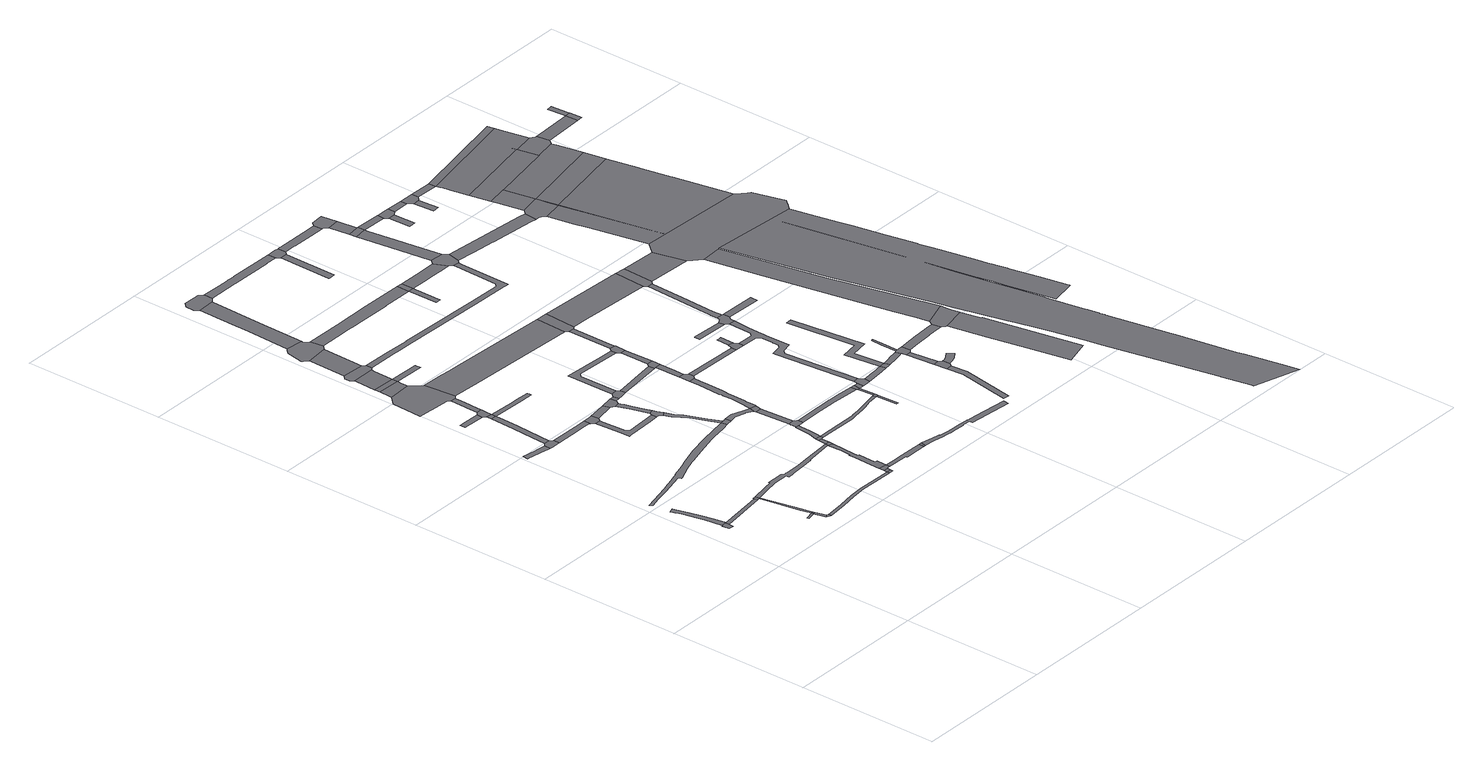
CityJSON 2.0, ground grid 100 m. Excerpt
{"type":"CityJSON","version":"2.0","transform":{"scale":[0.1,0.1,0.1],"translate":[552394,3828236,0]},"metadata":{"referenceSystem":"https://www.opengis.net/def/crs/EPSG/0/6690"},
"CityObjects":{
"road1":{"type":"Road","geometry":[{"type":"MultiSurface","lod":"1","boundaries":[[[0,1,2,3,4,5,6]]]}]},
"road2":{"type":"Road","attributes":{"RoadStructureAttribute.sectionType":"1"},"geometry":[{"type":"MultiSurface","lod":"1","boundaries":[[[7,8,9,10,11,12,13,14,15,16,17,18,19,1,0]]]}]},
"road3":{"type":"Road","attributes":{"RoadStructureAttribute.sectionType":"1"},"geometry":[{"type":"MultiSurface","lod":"1","boundaries":[[[20,0,6,21,22]]]}]},
"road4":{"type":"Road","geometry":[{"type":"MultiSurface","lod":"1","boundaries":[[[23,24,25,26,27]]]}]},
"road5":{"type":"Road","attributes":{"RoadStructureAttribute.sectionType":"1"},"geometry":[{"type":"MultiSurface","lod":"1","boundaries":[[[28,27,29,30]]]}]},
"road6":{"type":"Road","geometry":[{"type":"MultiSurface","lod":"1","boundaries":[[[31,23,27,28]]]}]},
"road7":{"type":"Road","geometry":[{"type":"MultiSurface","lod":"1","boundaries":[[[30,29,32,33,34]]]}]},
"road8":{"type":"Road","attributes":{"RoadStructureAttribute.sectionType":"1"},"geometry":[{"type":"MultiSurface","lod":"1","boundaries":[[[35,36,37,38,39,40,41,42,43,44]]]}]},
"road9":{"type":"Road","attributes":{"RoadStructureAttribute.sectionType":"1"},"geometry":[{"type":"MultiSurface","lod":"1","boundaries":[[[45,46,47,48,49,50,23,31]]]}]},
"road10":{"type":"Road","geometry":[{"type":"MultiSurface","lod":"1","boundaries":[[[51,52,20,22,53,48,47]]]}]},
"road11":{"type":"Road","geometry":[{"type":"MultiSurface","lod":"1","boundaries":[[[54,44,43,55,56,57,58]]]}]},
"road12":{"type":"Road","attributes":{"RoadStructureAttribute.sectionType":"1"},"geometry":[{"type":"MultiSurface","lod":"1","boundaries":[[[59,60,61,62,63,64]]]}]},
"road13":{"type":"Road","attributes":{"RoadStructureAttribute.sectionType":"1"},"geometry":[{"type":"MultiSurface","lod":"1","boundaries":[[[65,66,67,54,58,68,69,70,71,72]]]}]},
"road14":{"type":"Road","attributes":{"RoadStructureAttribute.sectionType":"1"},"geometry":[{"type":"MultiSurface","lod":"1","boundaries":[[[73,74,75,76,77,78,79,80,81,82,83,84,85,86,87,88,89,90,91,92,93,94,95,96,97,98,99,100,101,102,103,104,105,106,107,108]]]}]},
"road15":{"type":"Road","geometry":[{"type":"MultiSurface","lod":"1","boundaries":[[[109,65,72,110]]]}]},
"road16":{"type":"Road","geometry":[{"type":"MultiSurface","lod":"1","boundaries":[[[111,64,63,109,110,112,113,114]]]}]},
"road17":{"type":"Road","attributes":{"RoadStructureAttribute.sectionType":"1"},"geometry":[{"type":"MultiSurface","lod":"1","boundaries":[[[115,116,117,118,34,33,119,120,121,122,123,124]]]}]},
"road18":{"type":"Road","attributes":{"RoadStructureAttribute.sectionType":"1"},"geometry":[{"type":"MultiSurface","lod":"1","boundaries":[[[125,57,56,126,127,128,129]]]}]},
"road19":{"type":"Road","geometry":[{"type":"MultiSurface","lod":"1","boundaries":[[[130,131,132,133,134,135,136,137,138,139,140,141,142,143,144,145]]]}]},
"road20":{"type":"Road","attributes":{"RoadStructureAttribute.sectionType":"1"},"geometry":[{"type":"MultiSurface","lod":"1","boundaries":[[[141,146,147,148,111,114,149,150,151,142]]]}]},
"road21":{"type":"Road","attributes":{"RoadStructureAttribute.sectionType":"1"},"geometry":[{"type":"MultiSurface","lod":"1","boundaries":[[[152,153,133,132,154,155]]]}]},
"road22":{"type":"Road","geometry":[{"type":"MultiSurface","lod":"1","boundaries":[[[156,152,155,157]]]}]},
"road23":{"type":"Road","attributes":{"RoadStructureAttribute.sectionType":"1"},"geometry":[{"type":"MultiSurface","lod":"1","boundaries":[[[158,159,160,161,162,163,164,165,166,167,51,47,168,169,170,171,172,173,174,175,176,177,178,179,180,181,182]]]}]},
"road24":{"type":"Road","attributes":{"RoadStructureAttribute.sectionType":"1"},"geometry":[{"type":"MultiSurface","lod":"1","boundaries":[[[183,184,156,157,185,186,187]]]}]},
"road25":{"type":"Road","geometry":[{"type":"MultiSurface","lod":"1","boundaries":[[[188,189,190,183,187,191,192,193]]]}]},
"road26":{"type":"Road","attributes":{"RoadStructureAttribute.sectionType":"1"},"geometry":[{"type":"MultiSurface","lod":"1","boundaries":[[[194,195,196,197,198,199,200,201,110,72]]]}]},
"road27":{"type":"Road","geometry":[{"type":"MultiSurface","lod":"1","boundaries":[[[202,203,204,129,128,205,206,207,208,209,210,211]]]}]},
"road28":{"type":"Road","attributes":{"RoadStructureAttribute.sectionType":"1"},"geometry":[{"type":"MultiSurface","lod":"1","boundaries":[[[212,213,214,188,193]]]}]},
"road29":{"type":"Road","attributes":{"RoadStructureAttribute.sectionType":"1"},"geometry":[{"type":"MultiSurface","lod":"1","boundaries":[[[208,215,216,217,218,219,220,221,222,223,224,209]]]}]},
"road30":{"type":"Road","attributes":{"RoadStructureAttribute.sectionType":"1"},"geometry":[{"type":"MultiSurface","lod":"1","boundaries":[[[225,226,227,157,155]]]}]},
"road31":{"type":"Road","geometry":[{"type":"MultiSurface","lod":"1","boundaries":[[[228,229,230,231,232,233,213,212,234,235,236,237,238]]]}]},
"road32":{"type":"Road","attributes":{"RoadStructureAttribute.sectionType":"1"},"geometry":[{"type":"MultiSurface","lod":"1","boundaries":[[[239,240,241,202,211,242]]]}]},
"road33":{"type":"Road","geometry":[{"type":"MultiSurface","lod":"1","boundaries":[[[124,123,243,244]]]}]},
"road34":{"type":"Road","attributes":{"RoadStructureAttribute.sectionType":"1"},"geometry":[{"type":"MultiSurface","lod":"1","boundaries":[[[245,124,244,246,247]]]}]},
"road35":{"type":"Road","geometry":[{"type":"MultiSurface","lod":"1","boundaries":[[[248,245,247,249,250,251]]]}]},
"road36":{"type":"Road","geometry":[{"type":"MultiSurface","lod":"1","boundaries":[[[252,239,242,253,254,255]]]}]},
"road37":{"type":"Road","geometry":[{"type":"MultiSurface","lod":"1","boundaries":[[[256,257,258,259,221,220,260,261,262,263,264]]]}]},
"road38":{"type":"Road","attributes":{"RoadStructureAttribute.sectionType":"1"},"geometry":[{"type":"MultiSurface","lod":"1","boundaries":[[[265,266,267,268,269,254,253,270,258,257]]]}]},
"road39":{"type":"Road","attributes":{"RoadStructureAttribute.sectionType":"1"},"geometry":[{"type":"MultiSurface","lod":"1","boundaries":[[[182,271,272,273,274,275,276,277,248,251,278,279,280,281,282,283,284]]]}]},
"road40":{"type":"Road","attributes":{"RoadStructureAttribute.sectionType":"1"},"geometry":[{"type":"MultiSurface","lod":"1","boundaries":[[[285,286,287,288,289,290,228,238]]]}]},
"road41":{"type":"Road","attributes":{"RoadStructureAttribute.sectionType":"1"},"geometry":[{"type":"MultiSurface","lod":"1","boundaries":[[[291,292,293,264,263,294,295,296,73,297]]]}]},
"road42":{"type":"Road","attributes":{"RoadStructureAttribute.sectionType":"1"},"geometry":[{"type":"MultiSurface","lod":"1","boundaries":[[[298,252,255,299]]]}]},
"road43":{"type":"Road","geometry":[{"type":"MultiSurface","lod":"1","boundaries":[[[158,182,284,300]]]}]},
"road44":{"type":"Road","geometry":[{"type":"MultiSurface","lod":"1","boundaries":[[[301,302,303,304,305,297,73,108,306,307]]]}]},
"road45":{"type":"Road","attributes":{"RoadStructureAttribute.sectionType":"1"},"geometry":[{"type":"MultiSurface","lod":"1","boundaries":[[[308,158,300,309]]]}]},
"road46":{"type":"Road","geometry":[{"type":"MultiSurface","lod":"1","boundaries":[[[310,308,309,311,312]]]}]},
"road47":{"type":"Road","attributes":{"RoadStructureAttribute.sectionType":"1"},"geometry":[{"type":"MultiSurface","lod":"1","boundaries":[[[313,314,315,251,250,316,317,318,319,320,321,322,323]]]}]},
"road48":{"type":"Road","geometry":[{"type":"MultiSurface","lod":"1","boundaries":[[[324,325,298,299,326,327,328]]]}]},
"road49":{"type":"Road","attributes":{"RoadStructureAttribute.sectionType":"1"},"geometry":[{"type":"MultiSurface","lod":"1","boundaries":[[[329,330,331,332,333,334,335,310,312,336,337,338,339,340]]]}]},
"road50":{"type":"Road","geometry":[{"type":"MultiSurface","lod":"1","boundaries":[[[341,342,343,344,345,287,286,346,347,348,349,350,351]]]}]},
"road51":{"type":"Road","attributes":{"RoadStructureAttribute.sectionType":"1"},"geometry":[{"type":"MultiSurface","lod":"1","boundaries":[[[352,353,301,307,354,355,356,357,358,359,360]]]}]},
"road52":{"type":"Road","geometry":[{"type":"MultiSurface","lod":"1","boundaries":[[[361,362,363,364,365,366,329,340,367,368,369]]]}]},
"road53":{"type":"Road","attributes":{"RoadStructureAttribute.sectionType":"1"},"geometry":[{"type":"MultiSurface","lod":"1","boundaries":[[[370,371,372,145,144,373,374,375,376]]]}]},
"road54":{"type":"Road","attributes":{"RoadStructureAttribute.sectionType":"1"},"geometry":[{"type":"MultiSurface","lod":"1","boundaries":[[[377,363,362,378,379]]]}]},
"road55":{"type":"Road","geometry":[{"type":"MultiSurface","lod":"1","boundaries":[[[323,322,380,381]]]}]},
"road56":{"type":"Road","geometry":[{"type":"MultiSurface","lod":"1","boundaries":[[[360,359,382,377,379,383]]]}]},
"road57":{"type":"Road","attributes":{"RoadStructureAttribute.sectionType":"1"},"geometry":[{"type":"MultiSurface","lod":"1","boundaries":[[[384,385,328,327,386]]]}]},
"road58":{"type":"Road","attributes":{"RoadStructureAttribute.sectionType":"1"},"geometry":[{"type":"MultiSurface","lod":"1","boundaries":[[[387,388,389,390,325,324,391,392,393,394]]]}]},
"road59":{"type":"Road","attributes":{"RoadStructureAttribute.sectionType":"1"},"geometry":[{"type":"MultiSurface","lod":"1","boundaries":[[[395,396,397,398,399,400,235,234,401,402,403,404,405,406,407,408,409]]]}]},
"road60":{"type":"Road","attributes":{"RoadStructureAttribute.sectionType":"1"},"geometry":[{"type":"MultiSurface","lod":"1","boundaries":[[[410,411,412,413,414,415,416,417,418,419,420,421,422,423,424,425,426,427,428,429,430,431,360,383]]]}]},
"road61":{"type":"Road","attributes":{"RoadStructureAttribute.sectionType":"1"},"geometry":[{"type":"MultiSurface","lod":"1","boundaries":[[[432,433,434,435,436,437,438,439,440,441,442,312,311,443,444,445,446,447,448,449,450,451]]]}]},
"road62":{"type":"Road","geometry":[{"type":"MultiSurface","lod":"1","boundaries":[[[452,453,423,422,454,455]]]}]},
"road63":{"type":"Road","attributes":{"RoadStructureAttribute.sectionType":"1"},"geometry":[{"type":"MultiSurface","lod":"1","boundaries":[[[456,457,458,459,460,461,462,463,369,368,464,465,466,467,468,469,470,471]]]}]},
"road64":{"type":"Road","attributes":{"RoadStructureAttribute.sectionType":"1"},"geometry":[{"type":"MultiSurface","lod":"1","boundaries":[[[472,473,453,452,474,475]]]}]},
"road65":{"type":"Road","attributes":{"RoadStructureAttribute.sectionType":"1"},"geometry":[{"type":"MultiSurface","lod":"1","boundaries":[[[476,477,478,479,480,481,482,483,484,485,486,487,488,489,192,191,490,491,492,493,494,495,496,497,498,499,500]]]}]},
"road66":{"type":"Road","geometry":[{"type":"MultiSurface","lod":"1","boundaries":[[[501,384,386,472,475,502]]]}]},
"road67":{"type":"Road","attributes":{"RoadStructureAttribute.sectionType":"1"},"geometry":[{"type":"MultiSurface","lod":"1","boundaries":[[[503,504,505,506,507,348,347,508,509,510,511,512,513]]]}]},
"road68":{"type":"Road","attributes":{"RoadStructureAttribute.sectionType":"1"},"geometry":[{"type":"MultiSurface","lod":"1","boundaries":[[[514,501,502,515,516]]]}]},
"road69":{"type":"Road","geometry":[{"type":"MultiSurface","lod":"1","boundaries":[[[517,394,393,514,516,518,519]]]}]},
"road70":{"type":"Road","attributes":{"RoadStructureAttribute.sectionType":"1"},"geometry":[{"type":"MultiSurface","lod":"1","boundaries":[[[520,521,522,523,524,525,526,527,528,529,530,531,381,380,532,533,534,535,536,537,538,539,540,541,542,543,544,545]]]}]},
"road71":{"type":"Road","attributes":{"RoadStructureAttribute.sectionType":"1"},"geometry":[{"type":"MultiSurface","lod":"1","boundaries":[[[546,517,519,547,548]]]}]},
"road72":{"type":"Road","geometry":[{"type":"MultiSurface","lod":"1","boundaries":[[[549,550,551,451]]]}]},
"road73":{"type":"Road","attributes":{"RoadStructureAttribute.sectionType":"1"},"geometry":[{"type":"MultiSurface","lod":"1","boundaries":[[[455,454,552,553]]]}]},
"road74":{"type":"Road","geometry":[{"type":"MultiSurface","lod":"1","boundaries":[[[554,555,556,432,451,551]]]}]},
"road75":{"type":"Road","attributes":{"RoadStructureAttribute.sectionType":"1"},"geometry":[{"type":"MultiSurface","lod":"1","boundaries":[[[557,556,555,558]]]}]},
"road76":{"type":"Road","geometry":[{"type":"MultiSurface","lod":"1","boundaries":[[[471,470,559,557,558,560]]]}]},
"road77":{"type":"Road","geometry":[{"type":"MultiSurface","lod":"1","boundaries":[[[408,561,562,563,564,565]]]}]},
"road78":{"type":"Road","geometry":[{"type":"MultiSurface","lod":"1","boundaries":[[[376,375,546,548,566,567,568]]]}]},
"road79":{"type":"Road","attributes":{"RoadStructureAttribute.sectionType":"1"},"geometry":[{"type":"MultiSurface","lod":"1","boundaries":[[[560,558,569,570,571,572]]]}]},
"road80":{"type":"Road","geometry":[{"type":"MultiSurface","lod":"1","boundaries":[[[409,408,565,573]]]}]},
"road81":{"type":"Road","attributes":{"RoadStructureAttribute.sectionType":"1"},"geometry":[{"type":"MultiSurface","lod":"1","boundaries":[[[574,575,576,577,578,579]]]}]},
"road82":{"type":"Road","geometry":[{"type":"MultiSurface","lod":"1","boundaries":[[[580,581,582,572,571,583,584,585]]]}]},
"road83":{"type":"Road","geometry":[{"type":"MultiSurface","lod":"1","boundaries":[[[586,587,513,512,574,579,588,589]]]}]},
"road84":{"type":"Road","geometry":[{"type":"MultiSurface","lod":"1","boundaries":[[[590,553,552,591,592,593]]]}]},
"road85":{"type":"Road","attributes":{"RoadStructureAttribute.sectionType":"1"},"geometry":[{"type":"MultiSurface","lod":"1","boundaries":[[[594,595,596,597,598,585,584,599,600,601,602,603,604]]]}]},
"road86":{"type":"Road","geometry":[{"type":"MultiSurface","lod":"1","boundaries":[[[605,606,607,590,593]]]}]},
"road87":{"type":"Road","attributes":{"RoadStructureAttribute.sectionType":"1"},"geometry":[{"type":"MultiSurface","lod":"1","boundaries":[[[608,609,610,611,612,613,614,592,591,615,616,617,618,619,620,621,622,623,582,581,624,625,626,627,628,629,630,631]]]}]},
"road88":{"type":"Road","attributes":{"RoadStructureAttribute.sectionType":"1"},"geometry":[{"type":"MultiSurface","lod":"1","boundaries":[[[632,633,573,565,634,635,636,637,638,639]]]}]},
"road89":{"type":"Road","geometry":[{"type":"MultiSurface","lod":"1","boundaries":[[[640,641,642,643,644,645,646]]]}]},
"road90":{"type":"Road","geometry":[{"type":"MultiSurface","lod":"1","boundaries":[[[647,594,604,648,649,650]]]}]},
"road91":{"type":"Road","attributes":{"RoadStructureAttribute.sectionType":"1"},"geometry":[{"type":"MultiSurface","lod":"1","boundaries":[[[651,652,653,589,588,654,655,656,657,658]]]}]},
"road92":{"type":"Road","attributes":{"RoadStructureAttribute.sectionType":"1"},"geometry":[{"type":"MultiSurface","lod":"1","boundaries":[[[659,660,661,662,663,664,665]]]}]},
"road93":{"type":"Road","attributes":{"RoadStructureAttribute.sectionType":"1"},"geometry":[{"type":"MultiSurface","lod":"1","boundaries":[[[568,567,666,667,668]]]}]},
"road94":{"type":"Road","attributes":{"RoadStructureAttribute.sectionType":"1"},"geometry":[{"type":"MultiSurface","lod":"1","boundaries":[[[669,670,671,672,673,674,647,650,675,676,677,678,679,680,681]]]}]},
"road95":{"type":"Road","geometry":[{"type":"MultiSurface","lod":"1","boundaries":[[[682,683,684,639,638,476,500,685,686,687,688,689]]]}]},
"road96":{"type":"Road","geometry":[{"type":"MultiSurface","lod":"1","boundaries":[[[690,691,692,693,646,645,608,631,694,695,696,697]]]}]},
"road97":{"type":"Road","attributes":{"RoadStructureAttribute.sectionType":"1"},"geometry":[{"type":"MultiSurface","lod":"1","boundaries":[[[698,699,700,701,702,703,704,594,647]]]}]},
"road98":{"type":"Road","geometry":[{"type":"MultiSurface","lod":"1","boundaries":[[[705,706,661,660,707,708]]]}]},
"road99":{"type":"Road","attributes":{"RoadStructureAttribute.sectionType":"1"},"geometry":[{"type":"MultiSurface","lod":"1","boundaries":[[[709,710,706,705]]]}]},
"road100":{"type":"Road","attributes":{"RoadStructureAttribute.sectionType":"1"},"geometry":[{"type":"MultiSurface","lod":"1","boundaries":[[[711,712,713,714,715,716,682,689]]]}]},
"road101":{"type":"Road","geometry":[{"type":"MultiSurface","lod":"1","boundaries":[[[717,718,719,720,721,722,723,724,669,681,710,709,725]]]}]},
"road102":{"type":"Road","geometry":[{"type":"MultiSurface","lod":"1","boundaries":[[[726,727,728,729,730,731,722,721]]]}]},
"road103":{"type":"Road","geometry":[{"type":"MultiSurface","lod":"1","boundaries":[[[732,733,715,714,734]]]}]},
"road104":{"type":"Road","geometry":[{"type":"MultiSurface","lod":"1","boundaries":[[[735,736,737,738,739,740,708,707]]]}]},
"road105":{"type":"Road","attributes":{"RoadStructureAttribute.sectionType":"1"},"geometry":[{"type":"MultiSurface","lod":"1","boundaries":[[[741,742,743,744,690,697,745,746,747]]]}]},
"road106":{"type":"Road","attributes":{"RoadStructureAttribute.sectionType":"1"},"geometry":[{"type":"MultiSurface","lod":"1","boundaries":[[[748,749,733,732]]]}]},
"road107":{"type":"Road","geometry":[{"type":"MultiSurface","lod":"1","boundaries":[[[750,751,752,658,657,753,754,749,748]]]}]},
"road108":{"type":"Road","geometry":[{"type":"MultiSurface","lod":"1","boundaries":[[[755,756,757,696,695]]]}]},
"road109":{"type":"Road","attributes":{"RoadStructureAttribute.sectionType":"1"},"geometry":[{"type":"MultiSurface","lod":"1","boundaries":[[[734,714,758,759]]]}]},
"road110":{"type":"Road","geometry":[{"type":"MultiSurface","lod":"1","boundaries":[[[668,667,760,741,747,761,762,763]]]}]},
"road111":{"type":"Road","attributes":{"RoadStructureAttribute.sectionType":"1"},"geometry":[{"type":"MultiSurface","lod":"1","boundaries":[[[764,765,766,767,717,725,768,769,770,771,772,773]]]}]},
"road112":{"type":"Road","geometry":[{"type":"MultiSurface","lod":"1","boundaries":[[[774,775,776,777,778]]]}]},
"road113":{"type":"Road","attributes":{"RoadStructureAttribute.sectionType":"1"},"geometry":[{"type":"MultiSurface","lod":"1","boundaries":[[[779,780,781,688,687,782,783,784,785,786,787,788]]]}]},
"road114":{"type":"Road","geometry":[{"type":"MultiSurface","lod":"1","boundaries":[[[789,790,759,758,778,777,791,792]]]}]},
"road115":{"type":"Road","geometry":[{"type":"MultiSurface","lod":"1","boundaries":[[[763,762,793,794]]]}]},
"road116":{"type":"Road","attributes":{"RoadStructureAttribute.sectionType":"1"},"geometry":[{"type":"MultiSurface","lod":"1","boundaries":[[[792,791,795,796]]]}]},
"road117":{"type":"Road","geometry":[{"type":"MultiSurface","lod":"1","boundaries":[[[797,798,799,800,801,802,803,804]]]}]},
"road118":{"type":"Road","geometry":[{"type":"MultiSurface","lod":"1","boundaries":[[[805,806,807,808,809,810,811,812,764,773,813,814,800,799]]]}]},
"road119":{"type":"Road","geometry":[{"type":"MultiSurface","lod":"1","boundaries":[[[815,816,817,818,819]]]}]},
"road120":{"type":"Road","geometry":[{"type":"MultiSurface","lod":"1","boundaries":[[[796,795,820,819,818,821,822]]]}]},
"road121":{"type":"Road","geometry":[{"type":"MultiSurface","lod":"1","boundaries":[[[823,824,825,826,827,828,829,830,831,832,810,809]]]}]},
"road122":{"type":"Road","geometry":[{"type":"MultiSurface","lod":"1","boundaries":[[[822,821,833,834]]]}]},
"road123":{"type":"Road","geometry":[{"type":"MultiSurface","lod":"1","boundaries":[[[835,836,837,838,839,840,841,842,788,787,843,844,845,846]]]}]},
"road124":{"type":"Road","attributes":{"function":"1","RoadStructureAttribute.sectionType":"7"},"geometry":[{"type":"MultiSurface","lod":"1","boundaries":[[[847,848,849,850,851,852,853,854,855,856,857,858,859,860,861,862,863,864,865,866,867,868,869,870,871,872,873,874,875,876,877,878,879,880,881,882,883,884,885,886,887,888,889,890,891,892,893,894,895,896,897,898,899,900,901,902,903,904,905,906,907,908,909,910,911],[912,913,914]]]}]},
"road125":{"type":"Road","attributes":{"function":"3","RoadStructureAttribute.sectionType":"1"},"geometry":[{"type":"MultiSurface","lod":"1","boundaries":[[[915,916,917,840,839]]]}]},
"road126":{"type":"Road","geometry":[{"type":"MultiSurface","lod":"1","boundaries":[[[918,919,920,794,793,826,825,921,922,848,847,923,924,925,926,927,928,929]]]}]},
"road127":{"type":"Road","attributes":{"function":"1","RoadStructureAttribute.sectionType":"7"},"geometry":[{"type":"MultiSurface","lod":"1","boundaries":[[[930,931,916,915,932,933,934]]]}]},
"road128":{"type":"Road","attributes":{"function":"3"},"geometry":[{"type":"MultiSurface","lod":"1","boundaries":[[[935,936,937,938,939,940,941,942,943,944,945,946,947,948,949,846,845,950,951,952,918,929]]]}]},
"road129":{"type":"Road","geometry":[{"type":"MultiSurface","lod":"1","boundaries":[[[953,954,955,956,957,958,959,931,930,960,961,962,963,964,965,966,967,968,969,970,971]]]}]},
"road130":{"type":"Road","geometry":[{"type":"MultiSurface","lod":"1","boundaries":[[[972,834,833,955,954]]]}]},
"road131":{"type":"Road","attributes":{"function":"1","RoadStructureAttribute.sectionType":"7"},"geometry":[{"type":"MultiSurface","lod":"1","boundaries":[[[973,974,942,941]]]}]},
"road132":{"type":"Road","geometry":[{"type":"MultiSurface","lod":"1","boundaries":[[[975,976,934,977,934,933,974,973]]]}]},
"road133":{"type":"Road","geometry":[{"type":"MultiSurface","lod":"1","boundaries":[[[978,971,970,934,976,979,980,981]]]}]},
"road134":{"type":"Road","attributes":{"RoadStructureAttribute.sectionType":"1"},"geometry":[{"type":"MultiSurface","lod":"1","boundaries":[[[982,981,980,983]]]}]},
"road135":{"type":"Road","geometry":[{"type":"MultiSurface","lod":"1","boundaries":[[[984,982,983,985]]]}]},
"road136":{"type":"Road","geometry":[{"type":"MultiSurface","lod":"1","boundaries":[[[986,987,988,989,982,984]]]}]}
},
"vertices":[
[202,1569,0],[164,1568,0],[164,1558,0],[154,1557,0],[161,1511,0],[196,1509,0],[200,1543,0],
[201,1581,0],[188,1654,0],[173,1731,0],[149,1823,0],[138,1869,0],[121,1919,0],[88,1907,0],[89,1905,0],[98,1879,0],[107,1854,0],[111,1840,0],[136,1728,0],[145,1688,0],
[526,1613,0],[533,1586,0],[533,1588,0],
[615,1239,0],[554,1224,0],[555,1217,0],[557,1211,0],[614,1223,0],
[633,1228,0],[636,1142,0],[653,1155,0],
[629,1243,0],
[659,1129,0],[670,1128,0],[668,1148,0],
[141,2987,0],[138,2987,0],[31,3004,0],[28,2965,0],[50,2962,0],[62,2961,0],[135,2947,0],[190,2937,0],[207,2936,0],[211,2980,0],
[619,1282,0],[613,1313,0],[557,1593,0],[547,1592,0],[599,1310,0],[604,1279,0],
[548,1622,0],[526,1618,0],[543,1591,0],
[231,2998,0],[224,2934,0],[291,2934,0],[291,2976,0],[273,2996,0],
[100,3526,0],[99,3526,0],[75,3527,0],[74,3486,0],[231,3483,0],[234,3524,0],
[251,3427,0],[245,3248,0],[237,3096,0],[281,3165,0],[286,3252,0],[291,3403,0],[291,3423,0],[291,3426,0],
[1085,2322,0],[1080,2321,0],[1077,2320,0],[982,2303,0],[883,2287,0],[872,2284,0],[732,2254,0],[607,2211,0],[542,2188,0],[445,2161,0],[445,2156,0],[425,2150,0],[394,2140,0],[379,2136,0],[289,2109,0],[288,2109,0],[273,2105,0],[205,2087,0],[67,2056,0],[81,2034,0],[154,2054,0],[249,2076,0],[364,2106,0],[428,2122,0],[430,2116,0],[434,2099,0],[440,2101,0],[543,2144,0],[615,2169,0],[642,2176,0],[747,2206,0],[853,2235,0],[901,2246,0],[933,2253,0],[1041,2271,0],[1093,2282,0],
[252,3466,0],[292,3459,0],
[255,3542,0],[292,3491,0],[294,3537,0],[294,3542,0],
[1137,1187,0],[1030,1189,0],[922,1180,0],[807,1164,0],[808,1144,0],[925,1160,0],[1030,1169,0],[1137,1167,0],[1274,1168,0],[1274,1188,0],
[535,2978,0],[479,2934,0],[535,2934,0],[582,2934,0],[583,2977,0],
[283,4001,0],[273,4013,0],[230,4061,0],[68,4052,0],[13,3997,0],[3,3778,0],[98,3774,0],[103,3773,0],[104,3773,0],[242,3766,0],[257,3752,0],[259,3749,0],[301,3748,0],[303,3750,0],[319,3764,0],[297,3986,0],
[259,3711,0],[257,3633,0],[257,3623,0],[297,3623,0],[297,3631,0],[300,3711,0],
[71,4144,0],[68,4067,0],[231,4119,0],[232,4140,0],
[72,4186,0],[233,4181,0],
[1293,1679,0],[1082,1659,0],[996,1651,0],[885,1650,0],[881,1650,0],[862,1649,0],[849,1663,0],[728,1663,0],[728,1651,0],[671,1646,0],[559,1594,0],[573,1596,0],[676,1616,0],[723,1624,0],[748,1629,0],[840,1630,0],[854,1628,0],[855,1619,0],[856,1608,0],[886,1610,0],[911,1612,0],[997,1621,0],[1086,1629,0],[1085,1633,0],[1286,1656,0],
[77,4348,0],[76,4327,0],[233,4200,0],[236,4325,0],[237,4346,0],
[78,4431,0],[57,4410,0],[56,4368,0],[257,4363,0],[258,4405,0],[239,4426,0],
[298,3426,0],[530,3418,0],[618,3417,0],[618,3432,0],[617,3447,0],[530,3448,0],[465,3453,0],[300,3459,0],
[655,2980,0],[639,2978,0],[597,2977,0],[582,2929,0],[601,2913,0],[602,2909,0],[602,2908,0],[641,2904,0],[642,2906,0],[662,2928,0],
[247,4721,0],[85,4703,0],[84,4684,0],
[613,2726,0],[616,2671,0],[617,2652,0],[635,2653,0],[832,2663,0],[895,2666,0],[894,2705,0],[893,2704,0],[675,2695,0],[652,2715,0],
[446,4136,0],[447,4157,0],[447,4177,0],
[110,4899,0],[97,4886,0],[85,4873,0],[73,4860,0],[49,4739,0],[58,4731,0],[275,4750,0],[257,4840,0],[248,4849,0],[229,4868,0],[230,4882,0],
[790,3000,0],[789,3000,0],[735,2992,0],[806,2954,0],
[1303,1166,0],[1304,1185,0],
[1274,1210,0],[1306,1208,0],[1306,1209,0],
[1276,1249,0],[1313,1215,0],[1335,1215,0],[1335,1243,0],
[881,3015,0],[835,2939,0],[874,2949,0],[887,2974,0],
[944,2712,0],[936,2736,0],[903,2725,0],[901,2722,0],[908,2667,0],[909,2666,0],[926,2654,0],[934,2648,0],[961,2667,0],
[921,2785,0],[895,2859,0],[899,2862,0],[884,2910,0],[876,2935,0],[864,2851,0],
[1290,1580,0],[1290,1568,0],[1290,1550,0],[1287,1485,0],[1281,1485,0],[1280,1443,0],[1277,1314,0],[1337,1313,0],[1316,1314,0],[1315,1315,0],[1320,1441,0],[1312,1441,0],[1313,1482,0],[1321,1644,0],
[239,5219,0],[250,5592,0],[129,5586,0],[125,5424,0],[122,5335,0],[119,5205,0],
[1070,2419,0],[1016,2558,0],[984,2606,0],[952,2599,0],[1014,2503,0],[1063,2379,0],[1108,2328,0],
[913,3020,0],[919,2979,0],
[1322,1677,0],
[1136,2331,0],[1135,2331,0],[1123,2330,0],[1123,2327,0],[1109,2326,0],[1107,2285,0],[1142,2291,0],
[1299,1738,0],[1325,1736,0],
[1302,1764,0],[1341,1736,0],[1341,1760,0],
[1597,1239,0],[1486,1240,0],[1403,1242,0],[1484,1211,0],[1484,1206,0],[1485,1200,0],[1555,1200,0],[1581,1200,0],[1636,1200,0],[1645,1200,0],[1645,1239,0],
[975,3047,0],[934,3045,0],[957,2985,0],[1000,2991,0],[994,3032,0],
[1329,1941,0],[1327,1899,0],[1324,1899,0],[1321,1858,0],[1318,1829,0],[1313,1807,0],[1303,1777,0],[1343,1779,0],[1348,1819,0],[1352,1855,0],[1356,1926,0],[1358,1939,0],
[133,5706,0],[118,5691,0],[103,5676,0],[102,5616,0],[115,5602,0],[265,5606,0],[279,5618,0],[281,5679,0],[280,5680,0],[268,5692,0],[255,5707,0],
[1277,2310,0],[1200,2338,0],[1160,2294,0],[1173,2297,0],[1195,2301,0],[1265,2281,0],[1267,2281,0],[1314,2255,0],[1328,2291,0],
[1395,1984,0],[1375,1998,0],[1333,1996,0],[1334,1983,0],[1333,1979,0],[1332,1941,0],[1363,1939,0],[1402,1940,0],[1400,1980,0],
[615,3974,0],[525,3978,0],[459,3980,0],[527,3756,0],[735,3746,0],[1315,3721,0],[1325,3942,0],
[1321,2239,0],[1364,2210,0],[1362,2238,0],
[1655,1201,0],[1663,1238,0],
[1316,2254,0],[1371,2283,0],
[1323,3076,0],[1210,3061,0],[1328,3035,0],
[1230,3369,0],[930,3383,0],[933,3139,0],[933,3114,0],[972,3320,0],[993,3340,0],[1319,3325,0],[1319,3365,0],
[1063,4839,0],[1062,4839,0],[797,4840,0],[796,4840,0],[516,4840,0],[347,4839,0],[475,4751,0],[517,4751,0],[583,4750,0],[641,4750,0],[642,4750,0],[868,4749,0],[869,4749,0],[1091,4749,0],[1092,4839,0],
[1374,2296,0],[1375,2336,0],[1375,2357,0],[1376,2378,0],[1377,2433,0],[1379,2491,0],[1380,2509,0],[1380,2521,0],[1382,2554,0],[1384,2663,0],[1386,2712,0],[1385,2731,0],[1385,2775,0],[1344,2774,0],[1345,2744,0],[1345,2698,0],[1341,2646,0],[1339,2541,0],[1340,2522,0],[1340,2510,0],[1342,2447,0],[1336,2380,0],
[1908,1811,0],[1862,1801,0],[1790,1786,0],[1719,1771,0],[1659,1767,0],[1659,1762,0],[1625,1761,0],[1587,1761,0],[1517,1760,0],[1438,1760,0],[1357,1760,0],[1356,1737,0],[1447,1737,0],[1509,1737,0],[1622,1737,0],[1659,1743,0],[1741,1755,0],[1775,1762,0],[1833,1777,0],[1914,1788,0],
[1383,2855,0],[1342,2854,0],[1406,2794,0],[1407,2834,0],
[1779,1980,0],[1708,1984,0],[1706,1984,0],[1703,1984,0],[1685,1984,0],[1600,1983,0],[1491,1982,0],[1417,1981,0],[1417,1941,0],[1576,1944,0],[1693,1945,0],[1704,1944,0],[1705,1944,0],[1777,1938,0],[1904,1933,0],[1899,1975,0],
[1340,3037,0],[1342,2865,0],[1383,2924,0],[1383,3037,0],
[1494,4727,0],[1494,4701,0],[1490,4398,0],[1466,4376,0],[1429,4376,0],[1225,4381,0],[1224,4381,0],[863,4390,0],[862,4390,0],[631,4396,0],[630,4396,0],[521,4399,0],[465,4400,0],[463,4400,0],[467,4359,0],[521,4358,0],[635,4356,0],[1231,4341,0],[1331,4338,0],[1490,4335,0],[1515,4334,0],[1530,4334,0],[1530,4341,0],[1535,4700,0],[1535,4722,0],
[1342,3101,0],[1383,3098,0],
[559,5677,0],[558,5677,0],[508,5677,0],[497,5677,0],[421,5678,0],[496,5618,0],[508,5618,0],[801,5616,0],[803,5616,0],[887,5615,0],[887,5675,0],
[1339,3304,0],[1380,3245,0],[1380,3304,0],
[1338,3385,0],[1380,3380,0],[1380,3381,0],
[2122,1182,0],[2121,1182,0],[2044,1189,0],[2044,1191,0],[2043,1191,0],[1983,1193,0],[1900,1197,0],[1869,1198,0],[1804,1207,0],[1804,1214,0],[1755,1223,0],[1671,1237,0],[1660,1201,0],[1667,1201,0],[1727,1194,0],[1799,1183,0],[1847,1177,0],[1876,1172,0],[1896,1176,0],[1980,1168,0],[1980,1175,0],[2043,1173,0],[2042,1169,0],[2042,1147,0],[2350,1121,0],[2356,1161,0],
[1336,3702,0],[1379,3407,0],[1377,3700,0],
[1926,1639,0],[1939,1640,0],[1932,1789,0],
[1802,2785,0],[1803,2823,0],
[1932,1804,0],[1931,1814,0],[1917,1813,0],
[1907,1928,0],[1924,1926,0],
[1907,1932,0],[1927,1973,0],
[1092,4734,0],[1093,4540,0],[1133,4540,0],[1132,4734,0],[1131,4749,0],
[1378,3701,0],[1397,3716,0],[1406,3938,0],
[1935,1927,0],[1941,1927,0],[1962,1928,0],[1960,1971,0],
[1132,4839,0],
[909,5592,0],[905,5218,0],[905,5217,0],[930,5218,0],[956,5219,0],[958,5592,0],
[2010,1993,0],[2008,2008,0],[1968,2004,0],[1997,1929,0],[2024,1931,0],[2028,1972,0],
[951,5674,0],[916,5675,0],[980,5614,0],[980,5674,0],
[1817,2859,0],[1872,2783,0],[1873,2822,0],[1857,2852,0],
[2198,1991,0],[2180,1989,0],[2151,1984,0],[2089,1978,0],[2049,1974,0],[2045,1932,0],[2064,1934,0],[2067,1934,0],[2107,1938,0],[2156,1944,0],[2209,1950,0],
[1857,2949,0],[1839,2949,0],[1820,2949,0],
[2015,3008,0],[2011,2919,0],[2011,2916,0],[2008,2838,0],[1988,2820,0],[1987,2819,0],[1882,2822,0],[1988,2780,0],[2006,2757,0],[2007,2670,0],[2007,2669,0],[2007,2627,0],[1987,2603,0],[1936,2592,0],[1911,2587,0],[1913,2567,0],[1957,2533,0],[1974,2558,0],[2047,2574,0],[2046,2755,0],[2047,2779,0],[2048,2818,0],[2051,2896,0],[2059,3005,0],
[1390,4838,0],[1328,4838,0],[1231,4748,0],[1232,4748,0],[1327,4748,0],[1391,4747,0],[1474,4748,0],[1432,4838,0],
[1784,3074,0],[1762,3074,0],[1761,3074,0],[1761,3055,0],[1762,3036,0],[1991,3028,0],[1984,3067,0],
[2243,1995,0],[2237,1953,0],[2248,1956,0],[2255,1957,0],
[1224,5672,0],[1000,5674,0],[999,5674,0],[1067,5614,0],[1069,5614,0],[1224,5612,0],[1326,5613,0],[1321,5672,0],
[2485,1547,0],[2474,1662,0],[2433,1658,0],[2444,1546,0],[2423,1424,0],[2380,1179,0],[2420,1173,0],
[1525,3711,0],[2026,3688,0],[2036,3910,0],
[2386,2025,0],[2379,2024,0],[2373,2022,0],[2370,2021,0],[2330,2014,0],[2289,2005,0],[2294,1965,0],[2298,1966,0],[2317,1970,0],[2368,1980,0],[2380,1982,0],[2390,1985,0],[2399,1987,0],
[1455,4869,0],[1444,4854,0],[1442,4852,0],[1538,4725,0],[1542,4729,0],[1556,4742,0],[1578,4832,0],[1550,4862,0],
[2019,3109,0],[2019,3098,0],[2018,3090,0],[1998,3076,0],[2061,3042,0],[2077,3058,0],[2078,3108,0],[2064,3108,0],
[2218,2206,0],[2344,2228,0],[2283,2751,0],[2261,2750,0],[2239,2747,0],[2294,2265,0],[2168,2243,0],
[2464,1756,0],[2423,1752,0],[2494,1689,0],[2487,1738,0],
[2444,1954,0],[2403,1950,0],
[1530,5008,0],[1505,5187,0],[1479,5389,0],[1477,5405,0],[1387,5393,0],[1417,5158,0],
[2460,2035,0],[2434,2033,0],[2431,2032,0],[2426,2032,0],[2413,2031,0],[2398,2031,0],[2398,2028,0],[2393,2027,0],[2465,1974,0],
[2413,2122,0],[2414,2223,0],[2414,2227,0],[2408,2223,0],[2402,2220,0],[2397,2142,0],
[1470,5455,0],[1380,5443,0],[1474,5455,0],
[2523,1694,0],[2558,1708,0],[2600,1737,0],[2571,1778,0],[2534,1752,0],[2509,1742,0],
[2044,3666,0],[2024,3210,0],[2021,3171,0],[2020,3159,0],[2063,3180,0],[2073,3423,0],[2083,3665,0],
[1452,5598,0],[1361,5587,0],
[1437,5710,0],[1347,5702,0],[1326,5678,0],[1331,5613,0],[1333,5611,0],
[2331,3053,0],[2332,3103,0],[2209,3105,0],
[1657,5401,0],[1658,5451,0],
[2043,3668,0],[2083,3666,0],[2102,3685,0],[2112,3906,0],
[2777,2060,0],[2762,2058,0],[2610,2046,0],[2515,2039,0],[2546,1981,0],[2668,1990,0],[2670,1990,0],[2677,1991,0],[2766,1996,0],[2791,1997,0],
[1681,5221,0],[1706,5221,0],[1731,5222,0],[1726,5377,0],[1676,5376,0],
[2188,4776,0],[1636,4827,0],[1635,4827,0],[1690,4730,0],[1691,4730,0],[1859,4715,0],[1860,4715,0],[2180,4686,0],[2226,4682,0],[2235,4772,0],
[1709,5450,0],[1691,5450,0],[1757,5399,0],[1758,5449,0],
[2423,3671,0],[2368,3895,0],
[1873,5397,0],[1874,5447,0],
[3028,1872,0],[3023,1871,0],[2991,2012,0],[2820,1973,0],[2874,1699,0],[2926,1440,0],[2985,1147,0],[3161,1194,0],
[2987,2033,0],[2983,2071,0],[2985,2072,0],[2979,2101,0],[2975,2150,0],[2797,2089,0],[2792,2082,0],[2783,2068,0],[2800,1989,0],[2812,1980,0],
[1910,5221,0],[1936,5223,0],[1960,5224,0],[1952,5368,0],[1903,5365,0],
[1901,5379,0],[1979,5395,0],[1980,5445,0],
[2963,2201,0],[2797,2894,0],[2650,3610,0],[2498,3599,0],[2575,3204,0],[2643,2861,0],[2711,2521,0],[2751,2323,0],[2779,2180,0],[2786,2148,0],
[2140,5392,0],[2136,5442,0],
[2430,4716,0],[2425,4740,0],[2420,4763,0],[2412,4804,0],[2407,4830,0],[2262,4801,0],[2255,4794,0],[2240,4778,0],[2260,4679,0],[2265,4674,0],[2292,4652,0],[2437,4680,0],
[3282,3572,0],[2660,3612,0],[2818,2874,0],[2982,2206,0],[2984,2195,0],[3018,2058,0],[3094,1739,0],[3112,1667,0],[3143,1547,0],[3169,1445,0],[3195,1320,0],[3216,1217,0],[3237,1111,0],[3399,323,0],[3400,317,0],[3439,117,0],[3442,98,0],[3764,4,0],[3746,98,0],[3691,380,0],[3682,425,0],[3607,844,0],[3603,871,0],[3522,1315,0],[3521,1319,0],[3515,1352,0],[3514,1356,0],[3499,1438,0],[3494,1469,0],[3455,1704,0],[3449,1743,0],[3444,1767,0],[3425,1885,0],[3388,2080,0],[3340,2339,0],[3296,2636,0],[3373,2201,0],[3379,2171,0],[3381,2161,0],[3397,2082,0],[3412,2006,0],[3479,1663,0],[3655,1697,0],[3654,1703,0],[3653,1704,0],[3613,1909,0],[3576,2100,0],[3572,2118,0],[3558,2182,0],[3558,2183,0],[3550,2218,0],[3545,2249,0],[3532,2316,0],[3481,2570,0],[3479,2583,0],[3478,2584,0],[3470,2622,0],[3452,2715,0],[3452,2716,0],[3443,2765,0],[3410,2929,0],[3366,3156,0],[3349,3234,0],[3310,3436,0],[3287,3547,0],[3171,3340,0],[3289,2676,0],[3136,3504,0],
[2364,5049,0],[2217,5022,0],[2225,4981,0],
[2430,3970,0],[2429,3969,0],[2380,3908,0],[2650,3611,0],[2660,3613,0],[3321,3617,0],[3334,3633,0],[3345,3646,0],[3284,3870,0],[3268,3884,0],[3208,3934,0],[3206,3943,0],
[2783,5281,0],[2189,5169,0],[2336,5195,0],[2365,5050,0],[2813,5134,0],
[3125,4354,0],[3124,4355,0],[3083,4564,0],[3083,4565,0],[3079,4585,0],[3038,4796,0],[3038,4797,0],[2440,4680,0],[2578,3996,0],[2579,3991,0],[2582,3976,0],[2581,3976,0],[2579,3976,0],[2577,3987,0],[2473,4503,0],[2297,4627,0],[2327,4474,0],[2349,4365,0],
[2903,5469,0],[2889,5541,0],[2146,5391,0],[2151,5364,0],[2155,5345,0],[2170,5268,0],[2173,5253,0],[2776,5315,0],[2775,5318,0],[2774,5323,0],[2751,5440,0],[2750,5442,0],[2750,5443,0],[2751,5443,0],[2752,5444,0],[2753,5440,0],[2777,5320,0],[2784,5281,0],[2935,5309,0],
[2879,5591,0],
[3008,4947,0],[2409,4830,0],
[2973,5130,0],[2966,5163,0],[2818,5109,0],
[2968,5285,0],[2982,5184,0],[2990,5194,0],[2976,5285,0],
[3274,5300,0],[3279,5210,0],
[3314,5302,0],[3318,5212,0],
[3313,5317,0],[3304,5436,0],[3264,5433,0],[3273,5315,0]
]}
